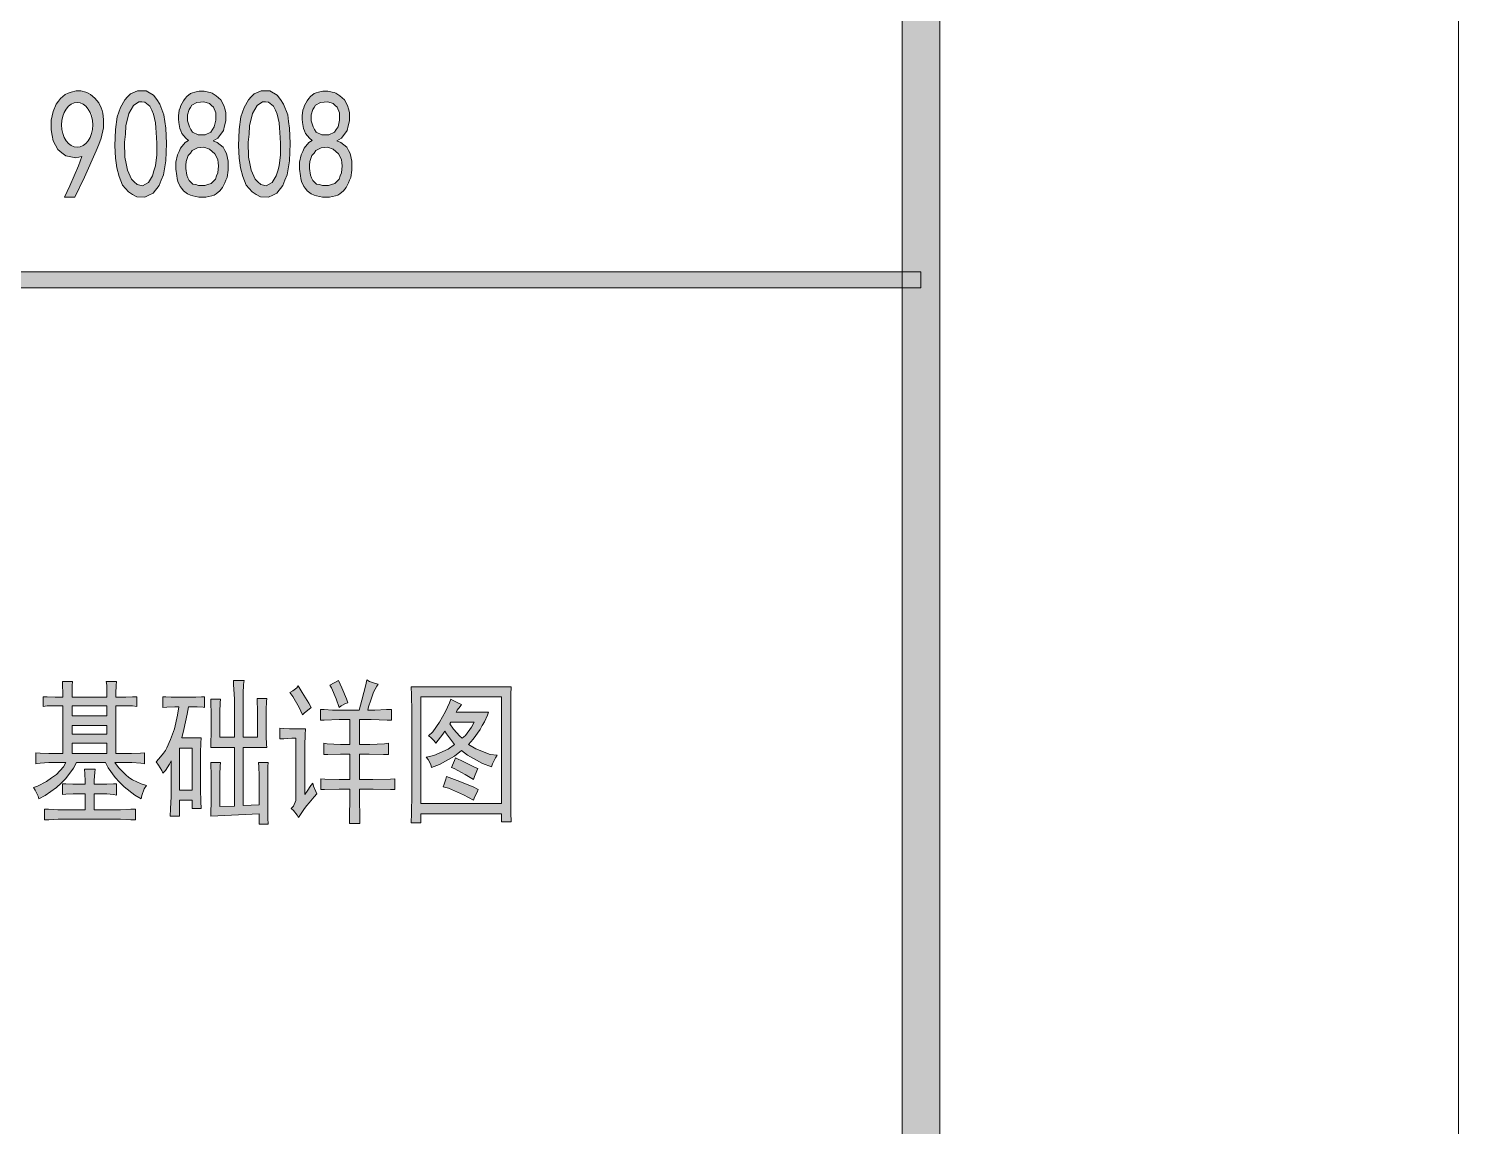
# Model space of a CAD drawing. Header units: millimetres. Extents: x 0 to 586, y 0 to 414.
# Drawn here: x 559.41 to 585.63, y 21.01 to 41.14 of the extents above; entities that cross this region are included whole.
import ezdxf

# ---------------------------------------------------------------- set-up
doc = ezdxf.new("R2010")
doc.units = ezdxf.units.MM

msp = doc.modelspace()

# ---------------------------------------------------------------- hatches: boundary and pattern name
h = msp.add_hatch(color=0)
h.dxf.hatch_style = 2
h.paths.add_polyline_path([(576.117861, 9.514417), (575.429944, 10.205861), (575.429944, 403.877639), (576.117861, 404.569083)])
h = msp.add_hatch(color=0)
h.paths.add_polyline_path([(560.062944, 38.054139), (560.161722, 38.25875), (560.320472, 38.629167), (560.383972, 38.7985), (560.271083, 38.773806), (560.087639, 38.809083), (560.013556, 38.869056), (559.943, 38.9255), (559.854806, 39.08425), (559.837167, 39.183028), (559.823056, 39.285333), (559.823056, 39.46525), (559.840694, 39.542861), (559.858333, 39.624), (559.914778, 39.758056), (559.953583, 39.810972), (559.992389, 39.863889), (560.080583, 39.937972), (560.1335, 39.959139), (560.186417, 39.980306), (560.281667, 40.005), (560.324, 40.005), (560.366333, 40.005), (560.454528, 39.980306), (560.496861, 39.959139), (560.542722, 39.937972), (560.620333, 39.870944), (560.659139, 39.825083), (560.694417, 39.78275), (560.740278, 39.691028), (560.754389, 39.645167), (560.7685, 39.595778), (560.782611, 39.475833), (560.782611, 39.40175), (560.782611, 39.324139), (560.73675, 39.133639), (560.694417, 39.017222), (560.648556, 38.900806), (560.429833, 38.421028), (560.256972, 38.054139)])
h.paths.add_polyline_path([(560.013556, 39.295917), (560.020611, 39.221833), (560.07, 39.105417), (560.112333, 39.056028), (560.154667, 39.010167), (560.246389, 38.967833), (560.295778, 38.974889), (560.341639, 38.978417), (560.41925, 39.013694), (560.447472, 39.041917), (560.479222, 39.066611), (560.532139, 39.161861), (560.560361, 39.228889), (560.578, 39.313556), (560.585056, 39.454667), (560.578, 39.511111), (560.567417, 39.571083), (560.521556, 39.666333), (560.486278, 39.705139), (560.447472, 39.743944), (560.366333, 39.78275), (560.320472, 39.78275), (560.295778, 39.789806), (560.225222, 39.772167), (560.182889, 39.751), (560.140556, 39.726306), (560.073528, 39.638111), (560.048833, 39.571083), (560.027667, 39.504056), (560.010028, 39.366472)])
h = msp.add_hatch(color=0)
h.paths.add_polyline_path([(560.994278, 39.144222), (560.997806, 39.292389), (561.033083, 39.525222), (561.061306, 39.609889), (561.089528, 39.698083), (561.170667, 39.839194), (561.223583, 39.892111), (561.2765, 39.948556), (561.407028, 40.005), (561.484639, 40.005), (561.56225, 40.005), (561.699833, 39.923861), (561.756278, 39.842722), (561.812722, 39.761583), (561.890333, 39.5605), (561.907972, 39.440556), (561.925611, 39.317083), (561.936194, 39.038389), (561.929139, 38.879639), (561.922083, 38.720889), (561.87975, 38.463361), (561.840944, 38.364583), (561.802139, 38.265806), (561.68925, 38.128222), (561.615167, 38.089417), (561.537556, 38.050611), (561.389389, 38.057667), (561.311778, 38.103528), (561.237694, 38.152917), (561.131861, 38.276389), (561.100111, 38.354), (561.068361, 38.431611), (561.026028, 38.593889), (561.011917, 38.682083), (560.997806, 38.76675), (560.99075, 38.999583)])
h.paths.add_polyline_path([(561.18125, 39.21125), (561.167139, 39.059556), (561.174194, 38.787917), (561.198889, 38.667972), (561.220056, 38.551556), (561.294139, 38.382222), (561.343528, 38.332833), (561.396444, 38.283444), (561.49875, 38.262278), (561.551667, 38.294028), (561.604583, 38.32225), (561.682194, 38.445722), (561.706889, 38.537444), (561.731583, 38.629167), (561.756278, 38.826722), (561.756278, 38.936083), (561.756278, 39.041917), (561.749222, 39.239472), (561.742167, 39.327667), (561.735111, 39.415861), (561.696306, 39.578139), (561.664556, 39.648694), (561.629278, 39.722778), (561.541083, 39.796861), (561.484639, 39.800389), (561.431722, 39.800389), (561.332944, 39.733361), (561.290611, 39.659278), (561.248278, 39.588722), (561.191833, 39.362944)])
h = msp.add_hatch(color=0)
h.paths.add_polyline_path([(562.109056, 38.629167), (562.109056, 38.696194), (562.137278, 38.826722), (562.1655, 38.890222), (562.190194, 38.953722), (562.278389, 39.056028), (562.341889, 39.094833), (562.288972, 39.133639), (562.218417, 39.221833), (562.200778, 39.267694), (562.183139, 39.313556), (562.161972, 39.422917), (562.158444, 39.482889), (562.158444, 39.542861), (562.169028, 39.648694), (562.186667, 39.694556), (562.200778, 39.736889), (562.246639, 39.821556), (562.278389, 39.860361), (562.310139, 39.899167), (562.377167, 39.952083), (562.415972, 39.966194), (562.454778, 39.980306), (562.535917, 39.994417), (562.581778, 39.994417), (562.624111, 39.994417), (562.70525, 39.980306), (562.740528, 39.969722), (562.775806, 39.959139), (562.849889, 39.913278), (562.888694, 39.878), (562.931028, 39.839194), (562.987472, 39.736889), (563.005111, 39.673389), (563.02275, 39.606361), (563.02275, 39.451139), (563.001583, 39.362944), (562.980417, 39.27475), (562.878111, 39.133639), (562.793444, 39.08425), (562.867528, 39.056028), (562.973361, 38.971361), (563.005111, 38.911389), (563.036861, 38.854944), (563.068611, 38.713833), (563.068611, 38.629167), (563.068611, 38.548028), (563.047444, 38.413972), (563.026278, 38.364583), (563.008639, 38.315194), (562.962778, 38.230528), (562.938083, 38.198778), (562.913389, 38.167028), (562.849889, 38.114111), (562.807556, 38.092944), (562.765222, 38.075306), (562.659389, 38.054139), (562.592361, 38.054139), (562.528861, 38.054139), (562.4195, 38.075306), (562.373639, 38.092944), (562.32425, 38.114111), (562.246639, 38.170556), (562.218417, 38.209361), (562.186667, 38.248167), (562.144333, 38.339889), (562.13375, 38.392806), (562.123167, 38.445722), (562.109056, 38.565667)])
h.paths.add_polyline_path([(562.2925, 38.643278), (562.288972, 38.57625), (562.306611, 38.459833), (562.327778, 38.410444), (562.348944, 38.357528), (562.4195, 38.294028), (562.472417, 38.283444), (562.525333, 38.269333), (562.638222, 38.269333), (562.694667, 38.286972), (562.754639, 38.304611), (562.83225, 38.382222), (562.853417, 38.442194), (562.878111, 38.502167), (562.892222, 38.625639), (562.885167, 38.685611), (562.878111, 38.745583), (562.825194, 38.847889), (562.775806, 38.890222), (562.726417, 38.932556), (562.620583, 38.967833), (562.564139, 38.964306), (562.504167, 38.95725), (562.408917, 38.907861), (562.373639, 38.862), (562.334833, 38.819667), (562.296028, 38.706778)])
h.paths.add_polyline_path([(562.32425, 39.504056), (562.32425, 39.451139), (562.356, 39.345306), (562.384222, 39.295917), (562.415972, 39.246528), (562.51475, 39.197139), (562.581778, 39.197139), (562.645278, 39.197139), (562.747583, 39.246528), (562.779333, 39.295917), (562.811083, 39.345306), (562.842833, 39.46525), (562.842833, 39.532278), (562.839306, 39.602833), (562.8005, 39.705139), (562.761694, 39.736889), (562.722889, 39.772167), (562.620583, 39.800389), (562.557083, 39.793333), (562.493583, 39.789806), (562.401861, 39.740417), (562.377167, 39.698083), (562.348944, 39.659278), (562.32425, 39.5605)])
h = msp.add_hatch(color=0)
h.paths.add_polyline_path([(563.262639, 39.144222), (563.266167, 39.292389), (563.301444, 39.525222), (563.329667, 39.609889), (563.357889, 39.698083), (563.439028, 39.839194), (563.491944, 39.892111), (563.544861, 39.948556), (563.675389, 40.005), (563.753, 40.005), (563.830611, 40.005), (563.968194, 39.923861), (564.024639, 39.842722), (564.081083, 39.761583), (564.158694, 39.5605), (564.176333, 39.440556), (564.193972, 39.317083), (564.204556, 39.038389), (564.1975, 38.879639), (564.190444, 38.720889), (564.148111, 38.463361), (564.109306, 38.364583), (564.0705, 38.265806), (563.957611, 38.128222), (563.883528, 38.089417), (563.805917, 38.050611), (563.65775, 38.057667), (563.580139, 38.103528), (563.506056, 38.152917), (563.400222, 38.276389), (563.368472, 38.354), (563.336722, 38.431611), (563.294389, 38.593889), (563.280278, 38.682083), (563.266167, 38.76675), (563.259111, 38.999583)])
h.paths.add_polyline_path([(563.449611, 39.21125), (563.4355, 39.059556), (563.442556, 38.787917), (563.46725, 38.667972), (563.488417, 38.551556), (563.5625, 38.382222), (563.611889, 38.332833), (563.664806, 38.283444), (563.767111, 38.262278), (563.820028, 38.294028), (563.872944, 38.32225), (563.950556, 38.445722), (563.97525, 38.537444), (563.999944, 38.629167), (564.024639, 38.826722), (564.024639, 38.936083), (564.024639, 39.041917), (564.017583, 39.239472), (564.010528, 39.327667), (564.003472, 39.415861), (563.964667, 39.578139), (563.932917, 39.648694), (563.897639, 39.722778), (563.809444, 39.796861), (563.753, 39.800389), (563.700083, 39.800389), (563.601306, 39.733361), (563.558972, 39.659278), (563.516639, 39.588722), (563.460194, 39.362944)])
h = msp.add_hatch(color=0)
h.paths.add_polyline_path([(564.377417, 38.629167), (564.377417, 38.696194), (564.405639, 38.826722), (564.433861, 38.890222), (564.458556, 38.953722), (564.54675, 39.056028), (564.61025, 39.094833), (564.557333, 39.133639), (564.486778, 39.221833), (564.469139, 39.267694), (564.4515, 39.313556), (564.430333, 39.422917), (564.426806, 39.482889), (564.426806, 39.542861), (564.437389, 39.648694), (564.455028, 39.694556), (564.469139, 39.736889), (564.515, 39.821556), (564.54675, 39.860361), (564.5785, 39.899167), (564.645528, 39.952083), (564.684333, 39.966194), (564.723139, 39.980306), (564.804278, 39.994417), (564.850139, 39.994417), (564.892472, 39.994417), (564.973611, 39.980306), (565.008889, 39.969722), (565.044167, 39.959139), (565.11825, 39.913278), (565.157056, 39.878), (565.199389, 39.839194), (565.255833, 39.736889), (565.273472, 39.673389), (565.291111, 39.606361), (565.291111, 39.451139), (565.269944, 39.362944), (565.248778, 39.27475), (565.146472, 39.133639), (565.061806, 39.08425), (565.135889, 39.056028), (565.241722, 38.971361), (565.273472, 38.911389), (565.305222, 38.854944), (565.336972, 38.713833), (565.336972, 38.629167), (565.336972, 38.548028), (565.315806, 38.413972), (565.294639, 38.364583), (565.277, 38.315194), (565.231139, 38.230528), (565.206444, 38.198778), (565.18175, 38.167028), (565.11825, 38.114111), (565.075917, 38.092944), (565.033583, 38.075306), (564.92775, 38.054139), (564.860722, 38.054139), (564.797222, 38.054139), (564.687861, 38.075306), (564.642, 38.092944), (564.592611, 38.114111), (564.515, 38.170556), (564.486778, 38.209361), (564.455028, 38.248167), (564.412694, 38.339889), (564.402111, 38.392806), (564.391528, 38.445722), (564.377417, 38.565667)])
h.paths.add_polyline_path([(564.560861, 38.643278), (564.557333, 38.57625), (564.574972, 38.459833), (564.596139, 38.410444), (564.617306, 38.357528), (564.687861, 38.294028), (564.740778, 38.283444), (564.797222, 38.269333), (564.906583, 38.269333), (564.963028, 38.286972), (565.023, 38.304611), (565.100611, 38.382222), (565.121778, 38.442194), (565.146472, 38.502167), (565.160583, 38.625639), (565.153528, 38.685611), (565.146472, 38.745583), (565.093556, 38.847889), (565.044167, 38.890222), (564.994778, 38.932556), (564.888944, 38.967833), (564.8325, 38.964306), (564.772528, 38.95725), (564.677278, 38.907861), (564.642, 38.862), (564.603194, 38.819667), (564.564389, 38.706778)])
h.paths.add_polyline_path([(564.592611, 39.504056), (564.592611, 39.451139), (564.624361, 39.345306), (564.652583, 39.295917), (564.684333, 39.246528), (564.783111, 39.197139), (564.850139, 39.197139), (564.913639, 39.197139), (565.015944, 39.246528), (565.047694, 39.295917), (565.082972, 39.345306), (565.111194, 39.46525), (565.111194, 39.532278), (565.107667, 39.602833), (565.068861, 39.705139), (565.030056, 39.736889), (564.99125, 39.772167), (564.892472, 39.800389), (564.825444, 39.793333), (564.761944, 39.789806), (564.670222, 39.740417), (564.645528, 39.698083), (564.617306, 39.659278), (564.592611, 39.5605)])
h = msp.add_hatch(color=0)
h.dxf.hatch_style = 2
h.paths.add_polyline_path([(575.772139, 36.681833), (575.772139, 36.389028), (541.390417, 36.389028), (541.390417, 36.681833)])
h = msp.add_hatch(color=0)
h.paths.add_polyline_path([(560.034722, 28.881917), (560.034722, 28.959528), (560.031194, 29.104167), (560.027667, 29.171194), (560.211111, 29.171194), (560.207583, 29.097111), (560.204056, 28.956), (560.204056, 28.881917), (560.842583, 28.881917), (560.842583, 28.959528), (560.839056, 29.104167), (560.832, 29.171194), (561.018972, 29.171194), (561.015444, 29.097111), (561.008389, 28.956), (561.008389, 28.881917), (561.142444, 28.881917), (561.191833, 28.881917), (561.315306, 28.888972), (561.389389, 28.8925), (561.389389, 28.716111), (561.315306, 28.723167), (561.191833, 28.726694), (561.142444, 28.726694), (561.008389, 28.726694), (561.008389, 27.851806), (561.205944, 27.851806), (561.294139, 27.851806), (561.456417, 27.858861), (561.534028, 27.862389), (561.534028, 27.664833), (561.463472, 27.675417), (561.301194, 27.686), (561.213, 27.686), (560.99075, 27.686), (561.057778, 27.597806), (561.188306, 27.460222), (561.248278, 27.414361), (561.311778, 27.3685), (561.470528, 27.294417), (561.569306, 27.266194), (561.526972, 27.202694), (561.481111, 27.08275), (561.470528, 27.022778), (561.354111, 27.089806), (561.160083, 27.2415), (561.075417, 27.326167), (560.994278, 27.410833), (560.86375, 27.59075), (560.814361, 27.686), (560.285194, 27.686), (560.22875, 27.580167), (560.091167, 27.393194), (560.002972, 27.308528), (559.918306, 27.227389), (559.713694, 27.08275), (559.59375, 27.022778), (559.579639, 27.072167), (559.53025, 27.178), (559.494972, 27.230917), (559.569056, 27.255611), (559.734861, 27.340278), (559.826583, 27.403778), (559.918306, 27.467278), (560.048833, 27.608389), (560.087639, 27.686), (559.858333, 27.686), (559.777194, 27.686), (559.618444, 27.675417), (559.540833, 27.664833), (559.540833, 27.862389), (559.618444, 27.858861), (559.777194, 27.851806), (559.858333, 27.851806), (560.034722, 27.851806), (560.034722, 28.726694), (559.928889, 28.726694), (559.748972, 28.723167), (559.671361, 28.716111), (559.671361, 28.8925), (559.748972, 28.888972), (559.897139, 28.881917), (559.97475, 28.881917)])
h.paths.add_polyline_path([(560.842583, 27.851806), (560.842583, 28.042306), (560.204056, 28.042306), (560.204056, 27.851806)])
h.paths.add_polyline_path([(560.842583, 28.539722), (560.842583, 28.726694), (560.204056, 28.726694), (560.204056, 28.539722)])
h.paths.add_polyline_path([(560.842583, 28.208111), (560.842583, 28.363333), (560.204056, 28.363333), (560.204056, 28.208111)])
h = msp.add_hatch(color=0)
h.dxf.hatch_style = 2
h.paths.add_polyline_path([(562.923972, 28.850167), (562.920444, 28.783139), (562.916917, 28.617333), (562.916917, 28.518556), (562.916917, 28.151667), (563.1815, 28.151667), (563.1815, 28.850167), (563.177972, 28.941889), (563.167389, 29.11475), (563.163861, 29.192361), (563.357889, 29.192361), (563.350833, 29.11475), (563.34025, 28.948944), (563.34025, 28.86075), (563.34025, 28.151667), (563.604833, 28.151667), (563.604833, 28.571472), (563.604833, 28.659667), (563.601306, 28.804306), (563.597778, 28.86075), (563.774167, 28.86075), (563.770639, 28.804306), (563.767111, 28.659667), (563.767111, 28.571472), (563.767111, 28.261028), (563.767111, 28.169306), (563.770639, 28.017611), (563.774167, 27.964694), (563.34025, 27.964694), (563.34025, 26.899306), (563.633056, 26.909889), (563.633056, 27.364972), (563.633056, 27.449639), (563.629528, 27.608389), (563.622472, 27.686), (563.802389, 27.686), (563.795333, 27.615444), (563.791806, 27.46375), (563.791806, 27.386139), (563.791806, 26.9875), (563.791806, 26.878139), (563.795333, 26.662944), (563.802389, 26.557111), (563.633056, 26.557111), (563.633056, 26.744083), (562.747583, 26.70175), (562.751111, 26.779361), (562.754639, 26.948694), (562.754639, 27.043944), (562.754639, 27.375556), (562.754639, 27.481389), (562.751111, 27.636611), (562.747583, 27.686), (562.923972, 27.686), (562.920444, 27.618972), (562.916917, 27.46375), (562.916917, 27.375556), (562.916917, 26.878139), (563.1815, 26.888722), (563.1815, 27.964694), (562.747583, 27.964694), (562.751111, 28.056417), (562.754639, 28.222222), (562.754639, 28.296306), (562.754639, 28.472694), (562.754639, 28.589111), (562.751111, 28.776083), (562.747583, 28.850167)])
h = msp.add_hatch(color=0)
h.dxf.hatch_style = 2
h.paths.add_polyline_path([(565.4675, 28.649083), (565.520417, 28.832528), (565.590972, 29.111222), (565.608611, 29.202944), (565.661528, 29.174722), (565.767361, 29.135917), (565.820278, 29.125333), (565.792056, 29.086528), (565.735611, 28.977167), (565.710917, 28.903083), (565.686222, 28.832528), (565.643889, 28.705528), (565.62625, 28.649083), (565.756778, 28.649083), (565.971972, 28.656139), (566.060167, 28.659667), (566.060167, 28.462111), (565.982556, 28.465639), (565.68975, 28.472694), (565.474556, 28.472694), (565.474556, 28.017611), (565.665056, 28.017611), (565.933167, 28.028194), (566.00725, 28.042306), (566.00725, 27.830639), (565.919056, 27.834167), (565.654472, 27.841222), (565.474556, 27.841222), (565.474556, 27.375556), (565.717972, 27.375556), (566.042528, 27.382611), (566.123667, 27.386139), (566.123667, 27.188583), (566.046056, 27.192111), (565.725028, 27.199167), (565.474556, 27.199167), (565.474556, 27.005139), (565.481611, 26.687639), (565.485139, 26.567694), (565.291111, 26.567694), (565.294639, 26.70175), (565.298167, 27.015722), (565.298167, 27.199167), (565.100611, 27.199167), (564.8325, 27.192111), (564.765472, 27.188583), (564.765472, 27.386139), (564.839556, 27.382611), (565.104139, 27.375556), (565.298167, 27.375556), (565.298167, 27.841222), (565.128833, 27.841222), (564.892472, 27.834167), (564.821917, 27.830639), (564.821917, 28.042306), (564.885417, 28.028194), (565.125306, 28.017611), (565.298167, 28.017611), (565.298167, 28.472694), (565.100611, 28.472694), (564.828972, 28.465639), (564.758417, 28.462111), (564.758417, 28.659667), (564.828972, 28.656139), (564.980667, 28.649083), (565.058278, 28.649083)])
h = msp.add_hatch(color=0)
h.dxf.hatch_style = 2
h.paths.add_polyline_path([(565.093556, 29.192361), (565.153528, 29.058306), (565.238194, 28.853694), (565.262889, 28.783139), (565.220556, 28.7655), (565.139417, 28.723167), (565.104139, 28.694944), (565.047694, 28.853694), (564.963028, 29.058306), (564.934806, 29.104167)])
h = msp.add_hatch(color=0)
h.paths.add_polyline_path([(562.4195, 28.881917), (562.472417, 28.881917), (562.57825, 28.888972), (562.631167, 28.8925), (562.631167, 28.694944), (562.606472, 28.698472), (562.497111, 28.705528), (562.4195, 28.705528), (562.338361, 28.705528), (562.317194, 28.571472), (562.253694, 28.28925), (562.214889, 28.141083), (562.571194, 28.141083), (562.564139, 28.042306), (562.560611, 27.869444), (562.560611, 27.795361), (562.560611, 27.276778), (562.560611, 27.188583), (562.564139, 26.973389), (562.571194, 26.842861), (562.408917, 26.842861), (562.408917, 26.998083), (562.172556, 26.998083), (562.172556, 26.70175), (562.003222, 26.70175), (562.010278, 26.839333), (562.020861, 27.065111), (562.020861, 27.153306), (562.020861, 27.71775), (561.989111, 27.657778), (561.915028, 27.541361), (561.869167, 27.488444), (561.851528, 27.537833), (561.791556, 27.640139), (561.745694, 27.696583), (561.798611, 27.753028), (561.883278, 27.858861), (561.915028, 27.90825), (561.94325, 27.957639), (562.010278, 28.105806), (562.045556, 28.208111), (562.080833, 28.306889), (562.140806, 28.557361), (562.161972, 28.705528), (562.087889, 28.705528), (561.939722, 28.698472), (561.869167, 28.694944), (561.869167, 28.8925), (561.922083, 28.888972), (562.024389, 28.881917), (562.073778, 28.881917)])
h.paths.add_polyline_path([(562.408917, 27.178), (562.408917, 27.950583), (562.172556, 27.950583), (562.172556, 27.178)])
h = msp.add_hatch(color=0)
h.dxf.hatch_style = 2
h.paths.add_polyline_path([(564.349194, 29.093583), (564.426806, 28.970111), (564.54675, 28.772556), (564.589083, 28.694944), (564.550278, 28.666722), (564.469139, 28.599694), (564.430333, 28.560889), (564.366833, 28.694944), (564.253944, 28.899556), (564.201028, 28.970111), (564.250417, 28.998333), (564.3245, 29.058306)])
h = msp.add_hatch(color=0)
h.paths.add_polyline_path([(568.257972, 29.072417), (568.254444, 28.931306), (568.250917, 28.627917), (568.250917, 28.462111), (568.250917, 27.276778), (568.250917, 27.103917), (568.254444, 26.76525), (568.257972, 26.599444), (568.081583, 26.599444), (568.081583, 26.744083), (566.599917, 26.744083), (566.599917, 26.578278), (566.423528, 26.578278), (566.427056, 26.751139), (566.434111, 27.103917), (566.434111, 27.287361), (566.434111, 28.462111), (566.434111, 28.620861), (566.427056, 28.927778), (566.423528, 29.072417)])
h.paths.add_polyline_path([(568.081583, 26.934583), (568.081583, 28.8925), (566.599917, 28.8925), (566.599917, 26.934583)])
h = msp.add_hatch(color=0)
h.paths.add_polyline_path([(567.344278, 28.747861), (567.319583, 28.716111), (567.270194, 28.645556), (567.249028, 28.60675), (567.841694, 28.60675), (567.824056, 28.557361), (567.767611, 28.433889), (567.725278, 28.363333), (567.686472, 28.28925), (567.563, 28.116389), (567.478333, 28.017611), (567.612389, 27.936472), (567.873444, 27.834167), (568.000444, 27.820056), (567.968694, 27.770667), (567.915778, 27.664833), (567.894611, 27.608389), (567.732333, 27.668361), (567.457167, 27.820056), (567.344278, 27.90825), (567.217278, 27.802417), (566.942111, 27.647194), (566.797472, 27.597806), (566.783361, 27.647194), (566.733972, 27.742444), (566.698694, 27.784778), (566.839806, 27.813), (567.100861, 27.929417), (567.220806, 28.017611), (567.160833, 28.091694), (567.072639, 28.211639), (567.044417, 28.261028), (567.005611, 28.208111), (566.920944, 28.095222), (566.875083, 28.042306), (566.843333, 28.084639), (566.779833, 28.151667), (566.744556, 28.172833), (566.818639, 28.250444), (566.945639, 28.426833), (566.998556, 28.522083), (567.051472, 28.620861), (567.129083, 28.783139), (567.15025, 28.850167), (567.196111, 28.821944), (567.291361, 28.772556)])
h.paths.add_polyline_path([(567.132611, 28.395083), (567.199639, 28.299833), (567.316056, 28.169306), (567.361917, 28.1305), (567.421889, 28.183417), (567.527722, 28.335111), (567.577111, 28.426833), (567.15025, 28.426833)])
h = msp.add_hatch(color=0)
h.dxf.hatch_style = 2
h.paths.add_polyline_path([(564.48325, 28.306889), (564.479722, 28.194), (564.476194, 28.007028), (564.476194, 27.929417), (564.476194, 27.100389), (564.515, 27.160361), (564.585556, 27.266194), (564.617306, 27.308528), (564.634944, 27.255611), (564.67375, 27.153306), (564.694917, 27.110972), (564.642, 27.054528), (564.550278, 26.945167), (564.511472, 26.895778), (564.469139, 26.842861), (564.395056, 26.7335), (564.359778, 26.677056), (564.331556, 26.722917), (564.268056, 26.804056), (564.225722, 26.842861), (564.268056, 26.888722), (564.306861, 26.9875), (564.306861, 27.043944), (564.306861, 28.1305), (564.236306, 28.1305), (564.088139, 28.123444), (564.014056, 28.119917), (564.014056, 28.317472), (564.088139, 28.310417), (564.193972, 28.306889), (564.225722, 28.306889)])
h = msp.add_hatch(color=0)
h.dxf.hatch_style = 2
h.paths.add_polyline_path([(560.443944, 27.287361), (560.443944, 27.343806), (560.436889, 27.481389), (560.433361, 27.566056), (560.627389, 27.566056), (560.620333, 27.502556), (560.60975, 27.364972), (560.60975, 27.287361), (560.779083, 27.287361), (560.842583, 27.287361), (560.962528, 27.294417), (561.018972, 27.297944), (561.018972, 27.089806), (560.962528, 27.100389), (560.839056, 27.110972), (560.772028, 27.110972), (560.60975, 27.110972), (560.60975, 26.821694), (560.99075, 26.821694), (561.093056, 26.821694), (561.280028, 26.82875), (561.364694, 26.832278), (561.364694, 26.634722), (561.280028, 26.63825), (561.093056, 26.645306), (560.99075, 26.645306), (560.034722, 26.645306), (559.946528, 26.645306), (559.777194, 26.63825), (559.699583, 26.634722), (559.699583, 26.832278), (559.773667, 26.82875), (559.943, 26.821694), (560.034722, 26.821694), (560.443944, 26.821694), (560.443944, 27.110972), (560.302833, 27.110972), (560.225222, 27.110972), (560.087639, 27.103917), (560.027667, 27.100389), (560.027667, 27.297944), (560.087639, 27.294417), (560.218167, 27.287361), (560.285194, 27.287361)])
h = msp.add_hatch(color=0)
h.dxf.hatch_style = 2
h.paths.add_polyline_path([(567.238444, 27.774194), (567.390139, 27.696583), (567.59475, 27.597806), (567.647667, 27.576639), (567.6265, 27.530778), (567.584167, 27.432), (567.566528, 27.375556), (567.414833, 27.46375), (567.21375, 27.576639), (567.160833, 27.597806), (567.182, 27.636611), (567.220806, 27.724806)])
h = msp.add_hatch(color=0)
h.dxf.hatch_style = 2
h.paths.add_polyline_path([(567.072639, 27.432), (567.266667, 27.357917), (567.559472, 27.237972), (567.654722, 27.188583), (567.633556, 27.142722), (567.587694, 27.051), (567.566528, 26.998083), (567.386611, 27.093333), (567.107917, 27.216806), (567.009139, 27.2415), (567.026778, 27.287361), (567.058528, 27.382611)])

# ---------------------------------------------------------------- linework, layer by layer
at = {"color": 0, "lineweight": 0}
for points in [[(0, 0), (585.632278, 0), (585.632278, 414.0835), (0, 414.0835)], [(576.117861, 9.514417), (575.429944, 10.205861), (575.429944, 403.877639), (576.117861, 404.569083)], [(560.062944, 38.054139), (560.161722, 38.25875), (560.320472, 38.629167), (560.383972, 38.7985), (560.271083, 38.773806), (560.087639, 38.809083), (560.013556, 38.869056), (559.943, 38.9255), (559.854806, 39.08425), (559.837167, 39.183028), (559.823056, 39.285333), (559.823056, 39.46525), (559.840694, 39.542861), (559.858333, 39.624), (559.914778, 39.758056), (559.953583, 39.810972), (559.992389, 39.863889), (560.080583, 39.937972), (560.1335, 39.959139), (560.186417, 39.980306), (560.281667, 40.005), (560.324, 40.005), (560.366333, 40.005), (560.454528, 39.980306), (560.496861, 39.959139), (560.542722, 39.937972), (560.620333, 39.870944), (560.659139, 39.825083), (560.694417, 39.78275), (560.740278, 39.691028), (560.754389, 39.645167), (560.7685, 39.595778), (560.782611, 39.475833), (560.782611, 39.40175), (560.782611, 39.324139), (560.73675, 39.133639), (560.694417, 39.017222), (560.648556, 38.900806), (560.429833, 38.421028), (560.256972, 38.054139)], [(560.994278, 39.144222), (560.997806, 39.292389), (561.033083, 39.525222), (561.061306, 39.609889), (561.089528, 39.698083), (561.170667, 39.839194), (561.223583, 39.892111), (561.2765, 39.948556), (561.407028, 40.005), (561.484639, 40.005), (561.56225, 40.005), (561.699833, 39.923861), (561.756278, 39.842722), (561.812722, 39.761583), (561.890333, 39.5605), (561.907972, 39.440556), (561.925611, 39.317083), (561.936194, 39.038389), (561.929139, 38.879639), (561.922083, 38.720889), (561.87975, 38.463361), (561.840944, 38.364583), (561.802139, 38.265806), (561.68925, 38.128222), (561.615167, 38.089417), (561.537556, 38.050611), (561.389389, 38.057667), (561.311778, 38.103528), (561.237694, 38.152917), (561.131861, 38.276389), (561.100111, 38.354), (561.068361, 38.431611), (561.026028, 38.593889), (561.011917, 38.682083), (560.997806, 38.76675), (560.99075, 38.999583)], [(562.109056, 38.629167), (562.109056, 38.696194), (562.137278, 38.826722), (562.1655, 38.890222), (562.190194, 38.953722), (562.278389, 39.056028), (562.341889, 39.094833), (562.288972, 39.133639), (562.218417, 39.221833), (562.200778, 39.267694), (562.183139, 39.313556), (562.161972, 39.422917), (562.158444, 39.482889), (562.158444, 39.542861), (562.169028, 39.648694), (562.186667, 39.694556), (562.200778, 39.736889), (562.246639, 39.821556), (562.278389, 39.860361), (562.310139, 39.899167), (562.377167, 39.952083), (562.415972, 39.966194), (562.454778, 39.980306), (562.535917, 39.994417), (562.581778, 39.994417), (562.624111, 39.994417), (562.70525, 39.980306), (562.740528, 39.969722), (562.775806, 39.959139), (562.849889, 39.913278), (562.888694, 39.878), (562.931028, 39.839194), (562.987472, 39.736889), (563.005111, 39.673389), (563.02275, 39.606361), (563.02275, 39.451139), (563.001583, 39.362944), (562.980417, 39.27475), (562.878111, 39.133639), (562.793444, 39.08425), (562.867528, 39.056028), (562.973361, 38.971361), (563.005111, 38.911389), (563.036861, 38.854944), (563.068611, 38.713833), (563.068611, 38.629167), (563.068611, 38.548028), (563.047444, 38.413972), (563.026278, 38.364583), (563.008639, 38.315194), (562.962778, 38.230528), (562.938083, 38.198778), (562.913389, 38.167028), (562.849889, 38.114111), (562.807556, 38.092944), (562.765222, 38.075306), (562.659389, 38.054139), (562.592361, 38.054139), (562.528861, 38.054139), (562.4195, 38.075306), (562.373639, 38.092944), (562.32425, 38.114111), (562.246639, 38.170556), (562.218417, 38.209361), (562.186667, 38.248167), (562.144333, 38.339889), (562.13375, 38.392806), (562.123167, 38.445722), (562.109056, 38.565667)], [(563.262639, 39.144222), (563.266167, 39.292389), (563.301444, 39.525222), (563.329667, 39.609889), (563.357889, 39.698083), (563.439028, 39.839194), (563.491944, 39.892111), (563.544861, 39.948556), (563.675389, 40.005), (563.753, 40.005), (563.830611, 40.005), (563.968194, 39.923861), (564.024639, 39.842722), (564.081083, 39.761583), (564.158694, 39.5605), (564.176333, 39.440556), (564.193972, 39.317083), (564.204556, 39.038389), (564.1975, 38.879639), (564.190444, 38.720889), (564.148111, 38.463361), (564.109306, 38.364583), (564.0705, 38.265806), (563.957611, 38.128222), (563.883528, 38.089417), (563.805917, 38.050611), (563.65775, 38.057667), (563.580139, 38.103528), (563.506056, 38.152917), (563.400222, 38.276389), (563.368472, 38.354), (563.336722, 38.431611), (563.294389, 38.593889), (563.280278, 38.682083), (563.266167, 38.76675), (563.259111, 38.999583)], [(564.377417, 38.629167), (564.377417, 38.696194), (564.405639, 38.826722), (564.433861, 38.890222), (564.458556, 38.953722), (564.54675, 39.056028), (564.61025, 39.094833), (564.557333, 39.133639), (564.486778, 39.221833), (564.469139, 39.267694), (564.4515, 39.313556), (564.430333, 39.422917), (564.426806, 39.482889), (564.426806, 39.542861), (564.437389, 39.648694), (564.455028, 39.694556), (564.469139, 39.736889), (564.515, 39.821556), (564.54675, 39.860361), (564.5785, 39.899167), (564.645528, 39.952083), (564.684333, 39.966194), (564.723139, 39.980306), (564.804278, 39.994417), (564.850139, 39.994417), (564.892472, 39.994417), (564.973611, 39.980306), (565.008889, 39.969722), (565.044167, 39.959139), (565.11825, 39.913278), (565.157056, 39.878), (565.199389, 39.839194), (565.255833, 39.736889), (565.273472, 39.673389), (565.291111, 39.606361), (565.291111, 39.451139), (565.269944, 39.362944), (565.248778, 39.27475), (565.146472, 39.133639), (565.061806, 39.08425), (565.135889, 39.056028), (565.241722, 38.971361), (565.273472, 38.911389), (565.305222, 38.854944), (565.336972, 38.713833), (565.336972, 38.629167), (565.336972, 38.548028), (565.315806, 38.413972), (565.294639, 38.364583), (565.277, 38.315194), (565.231139, 38.230528), (565.206444, 38.198778), (565.18175, 38.167028), (565.11825, 38.114111), (565.075917, 38.092944), (565.033583, 38.075306), (564.92775, 38.054139), (564.860722, 38.054139), (564.797222, 38.054139), (564.687861, 38.075306), (564.642, 38.092944), (564.592611, 38.114111), (564.515, 38.170556), (564.486778, 38.209361), (564.455028, 38.248167), (564.412694, 38.339889), (564.402111, 38.392806), (564.391528, 38.445722), (564.377417, 38.565667)], [(561.18125, 39.21125), (561.167139, 39.059556), (561.174194, 38.787917), (561.198889, 38.667972), (561.220056, 38.551556), (561.294139, 38.382222), (561.343528, 38.332833), (561.396444, 38.283444), (561.49875, 38.262278), (561.551667, 38.294028), (561.604583, 38.32225), (561.682194, 38.445722), (561.706889, 38.537444), (561.731583, 38.629167), (561.756278, 38.826722), (561.756278, 38.936083), (561.756278, 39.041917), (561.749222, 39.239472), (561.742167, 39.327667), (561.735111, 39.415861), (561.696306, 39.578139), (561.664556, 39.648694), (561.629278, 39.722778), (561.541083, 39.796861), (561.484639, 39.800389), (561.431722, 39.800389), (561.332944, 39.733361), (561.290611, 39.659278), (561.248278, 39.588722), (561.191833, 39.362944)], [(562.32425, 39.504056), (562.32425, 39.451139), (562.356, 39.345306), (562.384222, 39.295917), (562.415972, 39.246528), (562.51475, 39.197139), (562.581778, 39.197139), (562.645278, 39.197139), (562.747583, 39.246528), (562.779333, 39.295917), (562.811083, 39.345306), (562.842833, 39.46525), (562.842833, 39.532278), (562.839306, 39.602833), (562.8005, 39.705139), (562.761694, 39.736889), (562.722889, 39.772167), (562.620583, 39.800389), (562.557083, 39.793333), (562.493583, 39.789806), (562.401861, 39.740417), (562.377167, 39.698083), (562.348944, 39.659278), (562.32425, 39.5605)], [(563.449611, 39.21125), (563.4355, 39.059556), (563.442556, 38.787917), (563.46725, 38.667972), (563.488417, 38.551556), (563.5625, 38.382222), (563.611889, 38.332833), (563.664806, 38.283444), (563.767111, 38.262278), (563.820028, 38.294028), (563.872944, 38.32225), (563.950556, 38.445722), (563.97525, 38.537444), (563.999944, 38.629167), (564.024639, 38.826722), (564.024639, 38.936083), (564.024639, 39.041917), (564.017583, 39.239472), (564.010528, 39.327667), (564.003472, 39.415861), (563.964667, 39.578139), (563.932917, 39.648694), (563.897639, 39.722778), (563.809444, 39.796861), (563.753, 39.800389), (563.700083, 39.800389), (563.601306, 39.733361), (563.558972, 39.659278), (563.516639, 39.588722), (563.460194, 39.362944)], [(564.592611, 39.504056), (564.592611, 39.451139), (564.624361, 39.345306), (564.652583, 39.295917), (564.684333, 39.246528), (564.783111, 39.197139), (564.850139, 39.197139), (564.913639, 39.197139), (565.015944, 39.246528), (565.047694, 39.295917), (565.082972, 39.345306), (565.111194, 39.46525), (565.111194, 39.532278), (565.107667, 39.602833), (565.068861, 39.705139), (565.030056, 39.736889), (564.99125, 39.772167), (564.892472, 39.800389), (564.825444, 39.793333), (564.761944, 39.789806), (564.670222, 39.740417), (564.645528, 39.698083), (564.617306, 39.659278), (564.592611, 39.5605)], [(562.2925, 38.643278), (562.288972, 38.57625), (562.306611, 38.459833), (562.327778, 38.410444), (562.348944, 38.357528), (562.4195, 38.294028), (562.472417, 38.283444), (562.525333, 38.269333), (562.638222, 38.269333), (562.694667, 38.286972), (562.754639, 38.304611), (562.83225, 38.382222), (562.853417, 38.442194), (562.878111, 38.502167), (562.892222, 38.625639), (562.885167, 38.685611), (562.878111, 38.745583), (562.825194, 38.847889), (562.775806, 38.890222), (562.726417, 38.932556), (562.620583, 38.967833), (562.564139, 38.964306), (562.504167, 38.95725), (562.408917, 38.907861), (562.373639, 38.862), (562.334833, 38.819667), (562.296028, 38.706778)], [(564.560861, 38.643278), (564.557333, 38.57625), (564.574972, 38.459833), (564.596139, 38.410444), (564.617306, 38.357528), (564.687861, 38.294028), (564.740778, 38.283444), (564.797222, 38.269333), (564.906583, 38.269333), (564.963028, 38.286972), (565.023, 38.304611), (565.100611, 38.382222), (565.121778, 38.442194), (565.146472, 38.502167), (565.160583, 38.625639), (565.153528, 38.685611), (565.146472, 38.745583), (565.093556, 38.847889), (565.044167, 38.890222), (564.994778, 38.932556), (564.888944, 38.967833), (564.8325, 38.964306), (564.772528, 38.95725), (564.677278, 38.907861), (564.642, 38.862), (564.603194, 38.819667), (564.564389, 38.706778)], [(575.772139, 36.681833), (575.772139, 36.389028), (541.390417, 36.389028), (541.390417, 36.681833)], [(560.034722, 28.881917), (560.034722, 28.959528), (560.031194, 29.104167), (560.027667, 29.171194), (560.211111, 29.171194), (560.207583, 29.097111), (560.204056, 28.956), (560.204056, 28.881917), (560.842583, 28.881917), (560.842583, 28.959528), (560.839056, 29.104167), (560.832, 29.171194), (561.018972, 29.171194), (561.015444, 29.097111), (561.008389, 28.956), (561.008389, 28.881917), (561.142444, 28.881917), (561.191833, 28.881917), (561.315306, 28.888972), (561.389389, 28.8925), (561.389389, 28.716111), (561.315306, 28.723167), (561.191833, 28.726694), (561.142444, 28.726694), (561.008389, 28.726694), (561.008389, 27.851806), (561.205944, 27.851806), (561.294139, 27.851806), (561.456417, 27.858861), (561.534028, 27.862389), (561.534028, 27.664833), (561.463472, 27.675417), (561.301194, 27.686), (561.213, 27.686), (560.99075, 27.686), (561.057778, 27.597806), (561.188306, 27.460222), (561.248278, 27.414361), (561.311778, 27.3685), (561.470528, 27.294417), (561.569306, 27.266194), (561.526972, 27.202694), (561.481111, 27.08275), (561.470528, 27.022778), (561.354111, 27.089806), (561.160083, 27.2415), (561.075417, 27.326167), (560.994278, 27.410833), (560.86375, 27.59075), (560.814361, 27.686), (560.285194, 27.686), (560.22875, 27.580167), (560.091167, 27.393194), (560.002972, 27.308528), (559.918306, 27.227389), (559.713694, 27.08275), (559.59375, 27.022778), (559.579639, 27.072167), (559.53025, 27.178), (559.494972, 27.230917), (559.569056, 27.255611), (559.734861, 27.340278), (559.826583, 27.403778), (559.918306, 27.467278), (560.048833, 27.608389), (560.087639, 27.686), (559.858333, 27.686), (559.777194, 27.686), (559.618444, 27.675417), (559.540833, 27.664833), (559.540833, 27.862389), (559.618444, 27.858861), (559.777194, 27.851806), (559.858333, 27.851806), (560.034722, 27.851806), (560.034722, 28.726694), (559.928889, 28.726694), (559.748972, 28.723167), (559.671361, 28.716111), (559.671361, 28.8925), (559.748972, 28.888972), (559.897139, 28.881917), (559.97475, 28.881917)], [(562.923972, 28.850167), (562.920444, 28.783139), (562.916917, 28.617333), (562.916917, 28.518556), (562.916917, 28.151667), (563.1815, 28.151667), (563.1815, 28.850167), (563.177972, 28.941889), (563.167389, 29.11475), (563.163861, 29.192361), (563.357889, 29.192361), (563.350833, 29.11475), (563.34025, 28.948944), (563.34025, 28.86075), (563.34025, 28.151667), (563.604833, 28.151667), (563.604833, 28.571472), (563.604833, 28.659667), (563.601306, 28.804306), (563.597778, 28.86075), (563.774167, 28.86075), (563.770639, 28.804306), (563.767111, 28.659667), (563.767111, 28.571472), (563.767111, 28.261028), (563.767111, 28.169306), (563.770639, 28.017611), (563.774167, 27.964694), (563.34025, 27.964694), (563.34025, 26.899306), (563.633056, 26.909889), (563.633056, 27.364972), (563.633056, 27.449639), (563.629528, 27.608389), (563.622472, 27.686), (563.802389, 27.686), (563.795333, 27.615444), (563.791806, 27.46375), (563.791806, 27.386139), (563.791806, 26.9875), (563.791806, 26.878139), (563.795333, 26.662944), (563.802389, 26.557111), (563.633056, 26.557111), (563.633056, 26.744083), (562.747583, 26.70175), (562.751111, 26.779361), (562.754639, 26.948694), (562.754639, 27.043944), (562.754639, 27.375556), (562.754639, 27.481389), (562.751111, 27.636611), (562.747583, 27.686), (562.923972, 27.686), (562.920444, 27.618972), (562.916917, 27.46375), (562.916917, 27.375556), (562.916917, 26.878139), (563.1815, 26.888722), (563.1815, 27.964694), (562.747583, 27.964694), (562.751111, 28.056417), (562.754639, 28.222222), (562.754639, 28.296306), (562.754639, 28.472694), (562.754639, 28.589111), (562.751111, 28.776083), (562.747583, 28.850167)], [(565.4675, 28.649083), (565.520417, 28.832528), (565.590972, 29.111222), (565.608611, 29.202944), (565.661528, 29.174722), (565.767361, 29.135917), (565.820278, 29.125333), (565.792056, 29.086528), (565.735611, 28.977167), (565.710917, 28.903083), (565.686222, 28.832528), (565.643889, 28.705528), (565.62625, 28.649083), (565.756778, 28.649083), (565.971972, 28.656139), (566.060167, 28.659667), (566.060167, 28.462111), (565.982556, 28.465639), (565.68975, 28.472694), (565.474556, 28.472694), (565.474556, 28.017611), (565.665056, 28.017611), (565.933167, 28.028194), (566.00725, 28.042306), (566.00725, 27.830639), (565.919056, 27.834167), (565.654472, 27.841222), (565.474556, 27.841222), (565.474556, 27.375556), (565.717972, 27.375556), (566.042528, 27.382611), (566.123667, 27.386139), (566.123667, 27.188583), (566.046056, 27.192111), (565.725028, 27.199167), (565.474556, 27.199167), (565.474556, 27.005139), (565.481611, 26.687639), (565.485139, 26.567694), (565.291111, 26.567694), (565.294639, 26.70175), (565.298167, 27.015722), (565.298167, 27.199167), (565.100611, 27.199167), (564.8325, 27.192111), (564.765472, 27.188583), (564.765472, 27.386139), (564.839556, 27.382611), (565.104139, 27.375556), (565.298167, 27.375556), (565.298167, 27.841222), (565.128833, 27.841222), (564.892472, 27.834167), (564.821917, 27.830639), (564.821917, 28.042306), (564.885417, 28.028194), (565.125306, 28.017611), (565.298167, 28.017611), (565.298167, 28.472694), (565.100611, 28.472694), (564.828972, 28.465639), (564.758417, 28.462111), (564.758417, 28.659667), (564.828972, 28.656139), (564.980667, 28.649083), (565.058278, 28.649083)], [(565.093556, 29.192361), (565.153528, 29.058306), (565.238194, 28.853694), (565.262889, 28.783139), (565.220556, 28.7655), (565.139417, 28.723167), (565.104139, 28.694944), (565.047694, 28.853694), (564.963028, 29.058306), (564.934806, 29.104167)], [(562.4195, 28.881917), (562.472417, 28.881917), (562.57825, 28.888972), (562.631167, 28.8925), (562.631167, 28.694944), (562.606472, 28.698472), (562.497111, 28.705528), (562.4195, 28.705528), (562.338361, 28.705528), (562.317194, 28.571472), (562.253694, 28.28925), (562.214889, 28.141083), (562.571194, 28.141083), (562.564139, 28.042306), (562.560611, 27.869444), (562.560611, 27.795361), (562.560611, 27.276778), (562.560611, 27.188583), (562.564139, 26.973389), (562.571194, 26.842861), (562.408917, 26.842861), (562.408917, 26.998083), (562.172556, 26.998083), (562.172556, 26.70175), (562.003222, 26.70175), (562.010278, 26.839333), (562.020861, 27.065111), (562.020861, 27.153306), (562.020861, 27.71775), (561.989111, 27.657778), (561.915028, 27.541361), (561.869167, 27.488444), (561.851528, 27.537833), (561.791556, 27.640139), (561.745694, 27.696583), (561.798611, 27.753028), (561.883278, 27.858861), (561.915028, 27.90825), (561.94325, 27.957639), (562.010278, 28.105806), (562.045556, 28.208111), (562.080833, 28.306889), (562.140806, 28.557361), (562.161972, 28.705528), (562.087889, 28.705528), (561.939722, 28.698472), (561.869167, 28.694944), (561.869167, 28.8925), (561.922083, 28.888972), (562.024389, 28.881917), (562.073778, 28.881917)], [(564.349194, 29.093583), (564.426806, 28.970111), (564.54675, 28.772556), (564.589083, 28.694944), (564.550278, 28.666722), (564.469139, 28.599694), (564.430333, 28.560889), (564.366833, 28.694944), (564.253944, 28.899556), (564.201028, 28.970111), (564.250417, 28.998333), (564.3245, 29.058306)], [(568.257972, 29.072417), (568.254444, 28.931306), (568.250917, 28.627917), (568.250917, 28.462111), (568.250917, 27.276778), (568.250917, 27.103917), (568.254444, 26.76525), (568.257972, 26.599444), (568.081583, 26.599444), (568.081583, 26.744083), (566.599917, 26.744083), (566.599917, 26.578278), (566.423528, 26.578278), (566.427056, 26.751139), (566.434111, 27.103917), (566.434111, 27.287361), (566.434111, 28.462111), (566.434111, 28.620861), (566.427056, 28.927778), (566.423528, 29.072417)], [(568.081583, 26.934583), (568.081583, 28.8925), (566.599917, 28.8925), (566.599917, 26.934583)], [(567.344278, 28.747861), (567.319583, 28.716111), (567.270194, 28.645556), (567.249028, 28.60675), (567.841694, 28.60675), (567.824056, 28.557361), (567.767611, 28.433889), (567.725278, 28.363333), (567.686472, 28.28925), (567.563, 28.116389), (567.478333, 28.017611), (567.612389, 27.936472), (567.873444, 27.834167), (568.000444, 27.820056), (567.968694, 27.770667), (567.915778, 27.664833), (567.894611, 27.608389), (567.732333, 27.668361), (567.457167, 27.820056), (567.344278, 27.90825), (567.217278, 27.802417), (566.942111, 27.647194), (566.797472, 27.597806), (566.783361, 27.647194), (566.733972, 27.742444), (566.698694, 27.784778), (566.839806, 27.813), (567.100861, 27.929417), (567.220806, 28.017611), (567.160833, 28.091694), (567.072639, 28.211639), (567.044417, 28.261028), (567.005611, 28.208111), (566.920944, 28.095222), (566.875083, 28.042306), (566.843333, 28.084639), (566.779833, 28.151667), (566.744556, 28.172833), (566.818639, 28.250444), (566.945639, 28.426833), (566.998556, 28.522083), (567.051472, 28.620861), (567.129083, 28.783139), (567.15025, 28.850167), (567.196111, 28.821944), (567.291361, 28.772556)], [(560.842583, 28.539722), (560.842583, 28.726694), (560.204056, 28.726694), (560.204056, 28.539722)], [(560.842583, 28.208111), (560.842583, 28.363333), (560.204056, 28.363333), (560.204056, 28.208111)], [(567.132611, 28.395083), (567.199639, 28.299833), (567.316056, 28.169306), (567.361917, 28.1305), (567.421889, 28.183417), (567.527722, 28.335111), (567.577111, 28.426833), (567.15025, 28.426833)], [(564.48325, 28.306889), (564.479722, 28.194), (564.476194, 28.007028), (564.476194, 27.929417), (564.476194, 27.100389), (564.515, 27.160361), (564.585556, 27.266194), (564.617306, 27.308528), (564.634944, 27.255611), (564.67375, 27.153306), (564.694917, 27.110972), (564.642, 27.054528), (564.550278, 26.945167), (564.511472, 26.895778), (564.469139, 26.842861), (564.395056, 26.7335), (564.359778, 26.677056), (564.331556, 26.722917), (564.268056, 26.804056), (564.225722, 26.842861), (564.268056, 26.888722), (564.306861, 26.9875), (564.306861, 27.043944), (564.306861, 28.1305), (564.236306, 28.1305), (564.088139, 28.123444), (564.014056, 28.119917), (564.014056, 28.317472), (564.088139, 28.310417), (564.193972, 28.306889), (564.225722, 28.306889)], [(560.842583, 27.851806), (560.842583, 28.042306), (560.204056, 28.042306), (560.204056, 27.851806)], [(562.408917, 27.178), (562.408917, 27.950583), (562.172556, 27.950583), (562.172556, 27.178)], [(560.443944, 27.287361), (560.443944, 27.343806), (560.436889, 27.481389), (560.433361, 27.566056), (560.627389, 27.566056), (560.620333, 27.502556), (560.60975, 27.364972), (560.60975, 27.287361), (560.779083, 27.287361), (560.842583, 27.287361), (560.962528, 27.294417), (561.018972, 27.297944), (561.018972, 27.089806), (560.962528, 27.100389), (560.839056, 27.110972), (560.772028, 27.110972), (560.60975, 27.110972), (560.60975, 26.821694), (560.99075, 26.821694), (561.093056, 26.821694), (561.280028, 26.82875), (561.364694, 26.832278), (561.364694, 26.634722), (561.280028, 26.63825), (561.093056, 26.645306), (560.99075, 26.645306), (560.034722, 26.645306), (559.946528, 26.645306), (559.777194, 26.63825), (559.699583, 26.634722), (559.699583, 26.832278), (559.773667, 26.82875), (559.943, 26.821694), (560.034722, 26.821694), (560.443944, 26.821694), (560.443944, 27.110972), (560.302833, 27.110972), (560.225222, 27.110972), (560.087639, 27.103917), (560.027667, 27.100389), (560.027667, 27.297944), (560.087639, 27.294417), (560.218167, 27.287361), (560.285194, 27.287361)], [(567.238444, 27.774194), (567.390139, 27.696583), (567.59475, 27.597806), (567.647667, 27.576639), (567.6265, 27.530778), (567.584167, 27.432), (567.566528, 27.375556), (567.414833, 27.46375), (567.21375, 27.576639), (567.160833, 27.597806), (567.182, 27.636611), (567.220806, 27.724806)], [(567.072639, 27.432), (567.266667, 27.357917), (567.559472, 27.237972), (567.654722, 27.188583), (567.633556, 27.142722), (567.587694, 27.051), (567.566528, 26.998083), (567.386611, 27.093333), (567.107917, 27.216806), (567.009139, 27.2415), (567.026778, 27.287361), (567.058528, 27.382611)]]:
    msp.add_lwpolyline(points, close=True, dxfattribs=at)
msp.add_ellipse((560.297542, 39.378819), major_axis=(0, 0.410986), ratio=0.699571, start_param=0, end_param=6.283185, dxfattribs=at)

doc.saveas('drawing.dxf')
